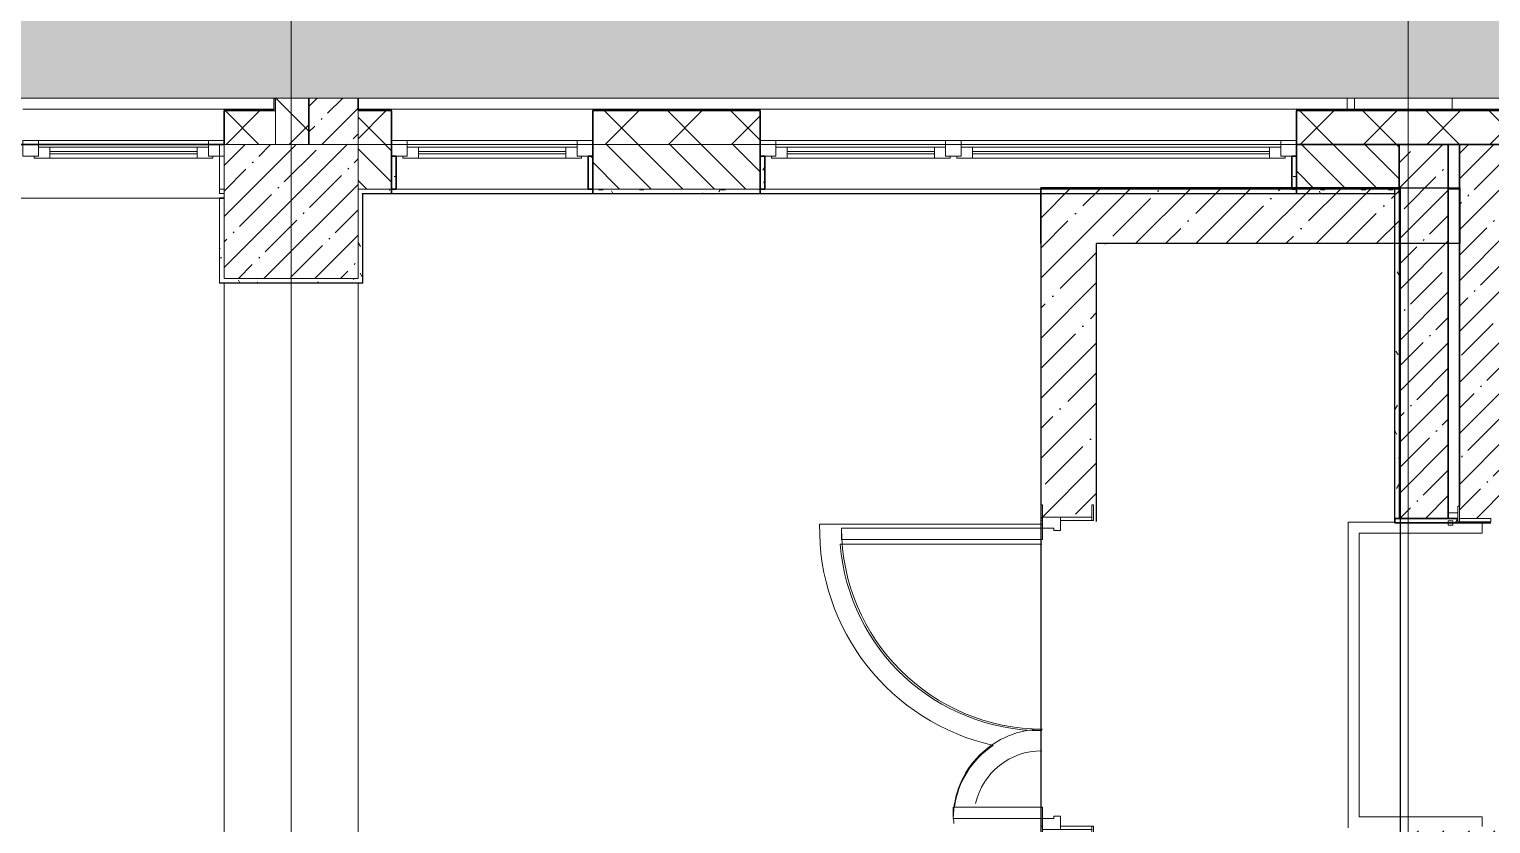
# Model space of a CAD drawing. Header units: millimetres. Extents: x 3914 to 443608, y -156176 to 78197.
# Drawn here: x 347558 to 354100, y -133820 to -130260 of the extents above; entities that cross this region are included whole.
import ezdxf

# ---------------------------------------------------------------- set-up
doc = ezdxf.new("R2010")
doc.units = ezdxf.units.MM
for name, color, linetype, lineweight in [('A-DETL-2', 7, 'Continuous', 5), ('A-DOOR-1', 7, 'Continuous', 5), ('A-FLOR', 7, 'Continuous', 9), ('A-GENM', 7, 'Continuous', 9), ('A-GLAZ', 7, 'Continuous', 9), ('A-GLAZ-1', 7, 'Continuous', 5), ('A-WALL', 7, 'Continuous', 5), ('A-WALL-1', 7, 'Continuous', 35), ('I-WALL', 7, 'Continuous', 5), ('S-COLS', 7, 'Continuous', 9), ('S-COLS-1', 7, 'Continuous', 5), ('Оси', 7, 'Continuous', 9)]:
    doc.layers.add(name, color=color, linetype=linetype, lineweight=lineweight)
for name, color, linetype, lineweight, true_color in [('A-DETL-GENF-3', 7, 'Continuous', 9, 0x696a6b), ('A-DOOR-FRAM-1', 7, 'Continuous', 5, 0xc0c0c0), ('A-WALL-FNSH-1', 9, 'Continuous', 5, 0x808080)]:
    doc.layers.add(name, color=color, linetype=linetype, lineweight=lineweight, true_color=true_color)
pattern_1 = [(45, (315419.7, -145976.68), (-141.4214, 141.4214), []), (135, (315419.7, -145976.68), (-141.4214, -141.4214), [])]
pattern_2 = [(45, (315419.7, -145976.68), (-114.04925, 114.04925), []), (45, (315533.75, -145976.68), (-114.04925, 114.04925), [201.612, -40.322, 6.706, -33.617])]
pattern_3 = [(0, (315419.7, -145976.68), (243.84, 60.96), [20.117, -162.763, 20.117, -162.763, -975.36]), (0, (315419.7, -145976.68), (243.84, 60.96), [-365.76, 20.117, -345.643, 20.117, -162.763, -426.72]), (0, (315419.7, -145976.68), (243.84, 60.96), [-914.4, 20.117, -101.803, 20.117, -284.683]), (120, (315511.14, -145946.2), (-174.71291, 180.69163), [20.117, -162.763, 20.117, -162.763, -975.36]), (120, (315511.14, -145946.2), (-174.71291, 180.69163), [-365.76, 20.117, -345.643, 20.117, -162.763, -426.72]), (120, (315511.14, -145946.2), (-174.71291, 180.69163), [-914.4, 20.117, -101.803, 20.117, -284.683]), (240, (315541.62, -145824.28), (-69.12709, -241.65163), [20.117, -162.763, 20.117, -162.763, -975.36]), (240, (315541.62, -145824.28), (-69.12709, -241.65163), [-365.76, 20.117, -345.643, 20.117, -162.763, -426.72]), (240, (315541.62, -145824.28), (-69.12709, -241.65163), [-914.4, 20.117, -101.803, 20.117, -284.683])]

# ---------------------------------------------------------------- blocks, each defined once
blk = doc.blocks.new('BSC_Колонна _Прямоугольная - 600х600-V547-Объем проектирования 3 этажа')
at = {"layer": 'S-COLS-1'}
h = blk.add_hatch(dxfattribs=at)
h.set_pattern_fill('FP_90', color=256, style=0, pattern_type=2)
h.set_pattern_definition([(45, (-33310, -14900), (-114.04925, 114.04925), []), (45, (-33195.95, -14900), (-114.04925, 114.04925), [201.613, -40.323, 6.706, -33.617])])
h.paths.add_polyline_path([(300, -300), (300, 300), (-300, 300), (-300, -300), (230.3, -300)])
for p, q in [((300, 300), (-300, 300)), ((-300, 300), (-300, -300)), ((300, -300), (300, 300)), ((-300, -300), (300, -300))]:
    blk.add_line(p, q, dxfattribs=at)
blk = doc.blocks.new('Gfhfgtnyfz rhsirf 1 - Gfhfgtnyfz rhsirf 3-21026214-Объем проектирования 3 этажа')
at = {"layer": 'A-GENM'}
for p, q in [((38057.1, 15407.3), (38057.1, 15358)), ((38089.6, 15407.3), (38089.6, 15358)), ((38527.8, 15358), (38527.8, 15407.3)), ((38966.2, 15358), (38966.2, 15407.3)), ((38998.7, 15358), (38998.7, 15407.3))]:
    blk.add_line(p, q, dxfattribs=at)
blk = doc.blocks.new('120_Окно_СКБ_1Ст - 120_Окно_СКБ_1Ст 900х2500_h_-20664874-Объем проектирования 3 этажа')
at = {"layer": 'A-GLAZ'}
for p, q in [((-450, -127), (-450, -57)), ((-450, -57), (-380, -57)), ((-380, -57), (-380, -127)), ((380, -127), (380, -57)), ((380, -57), (450, -57)), ((450, -57), (450, -127)), ((-380, -127), (-450, -127)), ((-380, -127), (-400, -127)), ((-400, -127), (-400, -137)), ((380, -87), (-380, -87)), ((-380, -87), (-380, -127)), ((-330, -137), (-330, -87)), ((330, -137), (330, -87)), ((380, -127), (380, -87)), ((450, -127), (380, -127)), ((400, -127), (380, -127)), ((400, -137), (400, -127)), ((-400, -137), (400, -137)), ((400, -137), (-400, -137))]:
    blk.add_line(p, q, dxfattribs=at)
at = {"layer": 'A-GLAZ-1'}
for p, q in [((450, -57), (-450, -57)), ((-430, -127), (-400, -127)), ((-330, -107), (330, -107)), ((330, -117), (-330, -117)), ((400, -127), (430, -127))]:
    blk.add_line(p, q, dxfattribs=at)
blk = doc.blocks.new('120_Окно_СКБ_1Ст - 120_Окно_СКБ_1Ст_900х2500_h_-20705657-Объем проектирования 3 этажа')
at = {"layer": 'A-GLAZ'}
for p, q in [((-450, -127), (-450, -57)), ((-450, -57), (-380, -57)), ((-380, -57), (-380, -127)), ((380, -127), (380, -57)), ((380, -57), (450, -57)), ((450, -57), (450, -127)), ((-380, -127), (-450, -127)), ((-380, -127), (-400, -127)), ((-400, -127), (-400, -137)), ((380, -87), (-380, -87)), ((-380, -87), (-380, -127)), ((-330, -137), (-330, -87)), ((330, -137), (330, -87)), ((380, -127), (380, -87)), ((450, -127), (380, -127)), ((400, -127), (380, -127)), ((400, -137), (400, -127)), ((-400, -137), (400, -137)), ((400, -137), (-400, -137))]:
    blk.add_line(p, q, dxfattribs=at)
at = {"layer": 'A-GLAZ-1'}
for p, q in [((450, -57), (-450, -57)), ((-430, -127), (-400, -127)), ((-330, -107), (330, -107)), ((330, -117), (-330, -117)), ((400, -127), (450, -127))]:
    blk.add_line(p, q, dxfattribs=at)
blk = doc.blocks.new('120_Окно_СКБ_2Ст - 120_Окно_СКБ_2Ст 2400х2500 _мал створка слева_-22817474-Объем проектирования 3 этажа')
at = {"layer": 'A-GLAZ'}
for p, q in [((-1150, 127), (-1150, 137)), ((-1150, 137), (320, 137)), ((320, 137), (-1150, 137)), ((-1080, 137), (-1080, 87)), ((250, 137), (250, 87)), ((320, 137), (320, 127)), ((350, 127), (350, 137)), ((350, 137), (1150, 137)), ((1150, 137), (350, 137)), ((420, 137), (420, 87)), ((1080, 137), (1080, 87)), ((1150, 137), (1150, 127)), ((-1130, 127), (-1200, 127)), ((-1200, 127), (-1200, 57)), ((-1130, 127), (-1150, 127)), ((-1130, 57), (-1130, 127)), ((-1130, 87), (-1130, 127)), ((300, 87), (-1130, 87)), ((370, 127), (300, 127)), ((300, 127), (300, 57)), ((300, 127), (300, 87)), ((320, 127), (300, 127)), ((370, 127), (350, 127)), ((370, 57), (370, 127)), ((370, 87), (370, 127)), ((1130, 87), (370, 87)), ((1200, 127), (1130, 127)), ((1130, 127), (1130, 57)), ((1130, 127), (1130, 87)), ((1150, 127), (1130, 127)), ((1200, 57), (1200, 127)), ((-1200, 57), (-1130, 57)), ((300, 57), (370, 57)), ((1130, 57), (1200, 57))]:
    blk.add_line(p, q, dxfattribs=at)
at = {"layer": 'A-GLAZ-1'}
for p, q in [((-1180, 127), (-1150, 127)), ((250, 117), (-1080, 117)), ((-1080, 107), (250, 107)), ((320, 127), (350, 127)), ((1080, 117), (420, 117)), ((420, 107), (1080, 107)), ((1150, 127), (1180, 127)), ((1200, 57), (-1200, 57))]:
    blk.add_line(p, q, dxfattribs=at)
blk = doc.blocks.new('110_Дверь_СКБ_2Ст - Д-2 1450x2100h_Лестничная клетка EIS60-31576737-Объем проектирования 2 этажа')
at = {"layer": 'A-DOOR-1'}
for p, q in [((-637.5, 1010), (-637.5, 110)), ((-587.5, 1010), (-637.5, 1010)), ((-587.5, 110), (-587.5, 1010)), ((662.5, 510), (612.5, 510)), ((612.5, 510), (612.5, 110)), ((662.5, 110), (662.5, 510)), ((-637.5, 110), (-587.5, 110)), ((612.5, 110), (662.5, 110))]:
    blk.add_line(p, q, dxfattribs=at)
for centre, radius, start, end in [((-637.5, 110), 900, 0, 90), ((662.5, 110), 400, 90, 180)]:
    blk.add_arc(centre, radius, start, end, dxfattribs=at)
at = {"layer": 'A-DOOR-FRAM-1'}
for p, q in [((-672.5, 118), (-742.5, 118)), ((-742.5, 118), (-742.5, 110)), ((-742.5, 110), (-672.5, 110)), ((-637.5, 110), (-687.5, 110)), ((-687.5, 110), (-687.5, 30)), ((-672.5, 110), (-672.5, 118)), ((-637.5, 60), (-637.5, 110)), ((662.5, 110), (662.5, 60)), ((712.5, 110), (662.5, 110)), ((767.5, 118), (697.5, 118)), ((697.5, 118), (697.5, 110)), ((697.5, 110), (767.5, 110)), ((712.5, 30), (712.5, 110)), ((767.5, 110), (767.5, 118)), ((-687.5, 30), (-627.5, 30)), ((-672.5, 30), (-687.5, 30)), ((-687.5, 30), (-687.5, -110)), ((-672.5, -110), (-672.5, 30)), ((-627.5, 60), (-637.5, 60)), ((-627.5, 30), (-627.5, 60)), ((662.5, 60), (652.5, 60)), ((652.5, 60), (652.5, 30)), ((652.5, 30), (712.5, 30)), ((712.5, 30), (697.5, 30)), ((697.5, 30), (697.5, -110)), ((712.5, -110), (712.5, 30)), ((-672.5, -110), (-742.5, -110)), ((-742.5, -110), (-742.5, -118)), ((-742.5, -118), (-672.5, -118)), ((-687.5, -110), (-672.5, -110)), ((-672.5, -118), (-672.5, -110)), ((697.5, -110), (712.5, -110)), ((767.5, -110), (697.5, -110)), ((697.5, -110), (697.5, -118)), ((697.5, -118), (767.5, -118)), ((767.5, -118), (767.5, -110))]:
    blk.add_line(p, q, dxfattribs=at)

msp = doc.modelspace()

# ---------------------------------------------------------------- hatches: boundary and pattern name
at = {"linetype": 'ByBlock', "ltscale": 0.5}
h = msp.add_hatch(dxfattribs=at)
h.set_pattern_fill('ANSI35', color=256, scale=30)
h.set_pattern_definition([(45, (166685.7, -145970.69), (-134.70384, 134.70384), []), (45, (166820.4, -145970.69), (-134.70384, 134.70384), [238.125, -47.625, 0, -47.625])])
h.paths.add_polyline_path([(352335, -131220.7), (353695, -131220.7), (353695, -130970.7), (352085, -130970.7), (352085, -131220.7), (352085, -132465.2), (352335, -132465.2)])
at = {"layer": 'A-DETL-GENF-3'}
msp.add_hatch(color=256, dxfattribs=at).paths.add_polyline_path([(369438.8, -134076.7), (381579.7, -134076.7), (381579.7, -133676.7), (381939.3, -133676.7), (381939.3, -118636.6), (357339.3, -118636.6), (357339.3, -122096.6), (349339.3, -122096.6), (349339.3, -118576.6), (315199.7, -118576.6), (315199.7, -130569.4), (357799.7, -130569.4), (357799.7, -133676.7), (358199.7, -133676.7), (358199.7, -134076.7), (367329.7, -134076.7)])
at = {"layer": 'A-WALL'}
h = msp.add_hatch(dxfattribs=at)
h.set_pattern_fill('FP_24', color=256, style=0, pattern_type=2)
h.set_pattern_definition(pattern_1)
h.paths.add_polyline_path([(353927.5, -130776.7), (357579.7, -130776.7), (357579.7, -130626.7), (353229.7, -130626.7), (353229.7, -130776.7), (353689.7, -130776.7)])
h.paths.add_polyline_path([(329735, -130776.7), (347529.7, -130776.7), (347529.7, -130626.7), (341030, -130627.7), (341030, -130688.7), (341023, -130691.7), (339857, -130691.7), (339850, -130688.7), (339850, -130626.7), (335209.7, -130627.7), (335209.7, -130688.7), (335202.7, -130691.7), (334436.7, -130691.7), (334429.7, -130688.7), (334429.7, -130626.7), (330202.7, -130627.7), (330202.7, -130688.7), (330195.7, -130691.7), (330029.7, -130691.7), (330022.7, -130688.7), (330022.7, -130626.7), (328279.7, -130626.7), (328279.7, -130776.7), (329729.7, -130776.7)])
h.paths.add_polyline_path([(315309.7, -130776.7), (322179.7, -130776.7), (322179.7, -130626.7), (315459.7, -130626.7), (315459.7, -130683.7), (315309.7, -130683.7)])
h.paths.add_polyline_path([(349049.7, -130776.7), (349179.7, -130776.7), (349179.7, -130626.7), (349029.7, -130626.7), (349029.7, -130776.7)])
h.paths.add_polyline_path([(325179.7, -130776.7), (325179.7, -130626.7), (324579.7, -130626.7), (324579.7, -130776.7)])
h.paths.add_polyline_path([(350079.7, -130776.7), (350829.7, -130776.7), (350829.7, -130626.7), (350079.7, -130626.7)])
h.paths.add_polyline_path([(323679.7, -130776.7), (323679.7, -130626.7), (323079.7, -130626.7), (323079.7, -130776.7)])
h.paths.add_polyline_path([(348429.7, -130776.7), (348659.7, -130776.7), (348659.7, -130626.7), (348429.7, -130626.7), (348429.7, -130758.7)])
h = msp.add_hatch(dxfattribs=at)
h.set_pattern_fill('FP_2', color=256, style=0, pattern_type=2)
h.set_pattern_definition([(135, (315419.7, -145976.68), (-70.71068, -70.71068), [])])
h.paths.add_polyline_path([(353670.6, -130976.7), (353689.7, -130976.7), (353689.7, -130776.7), (353229.7, -130776.7), (353229.7, -130976.7), (353669.7, -130976.7)])
h.paths.add_polyline_path([(349029.7, -130976.7), (349179.7, -130976.7), (349179.7, -130776.7), (349029.7, -130776.7), (349029.7, -130976.6)])
h.paths.add_polyline_path([(350079.7, -130976.7), (350829.7, -130976.7), (350829.7, -130776.7), (350079.7, -130776.7), (350079.7, -130960.1)])
at = {"layer": 'I-WALL'}
h = msp.add_hatch(dxfattribs=at)
h.set_pattern_fill('FP_24', color=256, style=0, pattern_type=2)
h.set_pattern_definition(pattern_1)
h.paths.add_polyline_path([(348659.7, -130776.7), (348809.7, -130776.7), (348809.7, -130569.4), (348659.7, -130569.4), (348659.7, -130626.7)])
h = msp.add_hatch(dxfattribs=at)
h.set_pattern_fill('FP_1', color=256, style=0, pattern_type=2)
h.set_pattern_definition(pattern_2)
h.paths.add_polyline_path([(348809.7, -130776.7), (349029.7, -130776.7), (349029.7, -130569.4), (348809.7, -130569.4), (348809.7, -130618.7)])
h = msp.add_hatch(dxfattribs=at)
h.set_pattern_fill('FP_191', color=256, style=0, pattern_type=2)
h.set_pattern_definition(pattern_3)
h.paths.add_polyline_path([(349179.7, -130976.7), (349199.7, -130976.7), (349199.7, -130828.7), (349179.7, -130828.7), (349179.7, -130960.1)])
h = msp.add_hatch(dxfattribs=at)
h.set_pattern_fill('FP_191', color=256, style=0, pattern_type=2)
h.set_pattern_definition(pattern_3)
h.paths.add_polyline_path([(350059.7, -130976.7), (350079.7, -130976.7), (350079.7, -130828.7), (350059.7, -130828.7), (350059.7, -130960.1)])
h = msp.add_hatch(dxfattribs=at)
h.set_pattern_fill('FP_191', color=256, style=0, pattern_type=2)
h.set_pattern_definition(pattern_3)
h.paths.add_polyline_path([(350829.7, -130976.7), (350849.7, -130976.1), (350849.7, -130828.7), (350829.7, -130828.7), (350829.7, -130960.1)])
h = msp.add_hatch(dxfattribs=at)
h.set_pattern_fill('FP_191', color=256, style=0, pattern_type=2)
h.set_pattern_definition(pattern_3)
h.paths.add_polyline_path([(353229.7, -130976.7), (353229.7, -130828.7), (353209.7, -130828.7), (353209.7, -130976.7)])
h = msp.add_hatch(dxfattribs=at)
h.set_pattern_fill('FP_1', color=256, style=0, pattern_type=2)
h.set_pattern_definition(pattern_2)
h.paths.add_polyline_path([(353909.7, -134776.7), (353909.7, -133851.7), (353689.7, -133851.7), (353689.7, -134776.7)])
h.paths.add_polyline_path([(353909.7, -132451.7), (353909.7, -130776.7), (353689.7, -130776.7), (353689.7, -132451.7)])
h = msp.add_hatch(dxfattribs=at)
h.set_pattern_fill('FP_1', color=256, style=0, pattern_type=2)
h.set_pattern_definition(pattern_2)
h.paths.add_polyline_path([(353959.7, -135746.7), (354179.7, -135746.7), (354179.7, -133851.7), (353959.7, -133851.7), (353959.7, -135699.9)])
h.paths.add_polyline_path([(354179.7, -132451.7), (354179.7, -130776.7), (353959.7, -130776.7), (353959.7, -132451.7), (354129.7, -132451.7)])
h = msp.add_hatch(dxfattribs=at)
h.set_pattern_fill('FP_191', color=256, style=0, pattern_type=2)
h.set_pattern_definition(pattern_3)
h.paths.add_polyline_path([(348409.7, -131396.7), (348429.7, -131396.7), (348429.7, -131016.7), (348409.7, -131016.7), (348409.7, -131376.7)])
h = msp.add_hatch(dxfattribs=at)
h.set_pattern_fill('FP_191', color=256, style=0, pattern_type=2)
h.set_pattern_definition(pattern_3)
h.paths.add_polyline_path([(349049.7, -131376.7), (349048.7, -130996.7), (349029.7, -130976.7), (349029.7, -131376.7)])
h.paths.add_polyline_path([(349049.7, -130996.7), (349049.7, -130976.7), (349029.7, -130976.7), (349041.8, -130988.8)])
h = msp.add_hatch(dxfattribs=at)
h.set_pattern_fill('FP_191', color=256, style=0, pattern_type=2)
h.set_pattern_definition(pattern_3)
h.paths.add_polyline_path([(349049.8, -130996.7), (349179.7, -130996.7), (349179.7, -130976.7), (349049.7, -130976.7), (349049.7, -130996.7)])
h.paths.add_polyline_path([(353689.7, -130976.7), (353669.7, -130996.7), (353689.7, -130996.7), (353689.7, -130986.2)])
h.paths.add_polyline_path([(353668.7, -130996.7), (353686.7, -130976.7), (353229.7, -130976.7), (353229.7, -130996.7)])
h.paths.add_polyline_path([(350079.7, -130996.7), (350829.7, -130996.7), (350829.7, -130976.7), (350079.7, -130976.7), (350079.7, -130981.1)])
h = msp.add_hatch(dxfattribs=at)
h.set_pattern_fill('FP_191', color=256, style=0, pattern_type=2)
h.set_pattern_definition(pattern_3)
h.paths.add_polyline_path([(353689.7, -134776.7), (353689.7, -133851.7), (353669.7, -133851.7), (353670.7, -134756.7)])
h.paths.add_polyline_path([(353669.7, -134776.7), (353689.7, -134776.7), (353669.7, -134756.7)])
h.paths.add_polyline_path([(353689.7, -132451.7), (353689.7, -130996.7), (353669.7, -130996.7), (353669.7, -132451.7), (353678.5, -132451.7)])
h = msp.add_hatch(dxfattribs=at)
h.set_pattern_fill('FP_191', color=256, style=0, pattern_type=2)
h.set_pattern_definition(pattern_3)
h.paths.add_polyline_path([(349009.5, -131396.7), (349049.7, -131396.7), (349049.7, -131376.7), (348429.7, -131376.7), (348431.5, -131396.7), (348771.1, -131396.7)])
h = msp.add_hatch(dxfattribs=at)
h.set_pattern_fill('FP_191', color=256, style=0, pattern_type=2)
h.set_pattern_definition(pattern_3)
h.paths.add_polyline_path([(353959.7, -132471.7), (354099.7, -132471.7), (354099.7, -132466.7), (353951.7, -132466.7), (353951.7, -132451.7), (353669.7, -132451.7), (353669.7, -132471.7), (353956.6, -132471.7)])

# ---------------------------------------------------------------- linework, layer by layer
at = {"linetype": 'ByBlock', "ltscale": 0.5}
for points in [[(352085, -133845.7), (352085, -135740.7), (353695, -135740.7), (353695, -130970.7), (352085, -130970.7), (352085, -132465.2)], [(352335, -130970.7), (352085, -130970.7), (352085, -132465.2)], [(352085, -131220.7), (352085, -131220.7), (352085, -130970.7), (353960.9, -130970.7), (353960.9, -131220.7), (352335, -131220.7)], [(352335, -132465.2), (352335, -131220.7)]]:
    msp.add_lwpolyline(points, dxfattribs=at)
msp.add_lwpolyline([(353695, -130970.7), (352085, -130970.7), (352085, -135740.7), (353695, -135740.7)], close=True)
at = {"layer": 'A-DETL-2'}
msp.add_line((315199.7, -130569.4), (357799.7, -130569.4), dxfattribs=at)
at = {"layer": 'A-DOOR-FRAM-1'}
for p, q in [((353959.7, -132396.7), (353951.7, -132396.7)), ((353951.7, -132396.7), (353951.7, -132466.7)), ((353959.7, -132466.7), (353959.7, -132396.7)), ((353951.7, -132466.7), (353959.7, -132466.7)), ((354099.7, -132451.7), (353959.7, -132451.7)), ((353959.7, -132451.7), (353959.7, -132466.7)), ((353959.7, -132466.7), (354099.7, -132466.7)), ((354099.7, -132466.7), (354099.7, -132451.7))]:
    msp.add_line(p, q, dxfattribs=at)
at = {"layer": 'A-FLOR'}
for p, q in [((347200.9, -131016.7), (348408.7, -131016.7)), ((348409.7, -130976.7), (348429.7, -130976.7)), ((348409.7, -131016.7), (348409.7, -131396.7)), ((349049.7, -130996.7), (353668.7, -130996.7)), ((353669.7, -130996.7), (353669.7, -132426.7)), ((353909.7, -130976.7), (353959.7, -130976.7)), ((348409.7, -131396.7), (349049.7, -131396.7)), ((348429.7, -137279.8), (348429.7, -131396.7)), ((349029.7, -131396.7), (349029.7, -138056.7)), ((353461.1, -133838.1), (353461.1, -132468.1)), ((353461.1, -132468.1), (353669.7, -132468.1)), ((353909.7, -132426.7), (353951.7, -132426.7)), ((354061.1, -132471.7), (354061.1, -132518.1)), ((352090.5, -132477.6), (351095.7, -132477.6)), ((354061.1, -132518.1), (353511.1, -132518.1)), ((353511.1, -132518.1), (353511.1, -133788.1)), ((351188.2, -132567.6), (352090.5, -132567.6)), ((353511.1, -133788.1), (354061.1, -133788.1)), ((354061.1, -133788.1), (354061.1, -133831.7))]:
    msp.add_line(p, q, dxfattribs=at)
for centre, radius, start, end in [((352090.5, -132497.5), 995, 178.8489, 257.32946), ((352090.5, -132497.5), 995, 178.8489, 257.32946), ((352090.5, -132497.5), 905, 184.43687, 270), ((352090.5, -132497.5), 905, 184.43687, 270), ((352090.5, -133797.5), 395, 123.54048, 172.44578), ((352090.5, -133797.5), 395, 123.54048, 172.44578), ((352090.5, -133797.5), 305, 90, 166.9573), ((352090.5, -133797.5), 305, 90, 166.9573), ((352090.5, -133797.5), 395, 179.72597, 183.07201), ((352090.5, -133797.5), 395, 179.72597, 183.07201)]:
    msp.add_arc(centre, radius, start, end, dxfattribs=at)
at = {"layer": 'A-WALL'}
for p, q in [((348654.7, -130626.7), (348654.7, -130569.4)), ((348659.7, -130569.4), (348659.7, -130776.7)), ((347529.7, -130618.7), (348429.7, -130618.7)), ((348652.7, -130623.7), (348429.7, -130623.7)), ((348659.7, -130626.7), (348429.7, -130626.7)), ((348652.7, -130618.7), (348652.7, -130626.7)), ((349179.7, -130623.7), (349029.7, -130623.7)), ((349029.7, -130623.7), (349029.7, -130776.7)), ((349179.7, -130626.7), (349029.7, -130626.7)), ((349179.7, -130618.7), (350079.7, -130618.7)), ((350829.7, -130623.7), (350079.7, -130623.7)), ((350829.7, -130626.7), (350079.7, -130626.7)), ((350829.7, -130618.7), (353229.7, -130618.7)), ((357349.7, -130623.7), (353229.7, -130623.7)), ((357579.7, -130626.7), (353229.7, -130626.7)), ((350829.7, -130776.7), (349029.7, -130776.7)), ((349179.7, -130776.7), (349029.7, -130776.7)), ((350829.7, -130776.7), (350079.7, -130776.7)), ((353689.7, -130776.7), (353229.7, -130776.7)), ((349179.7, -130976.7), (349029.7, -130976.7)), ((350079.7, -130976.7), (350829.7, -130976.7)), ((353229.7, -130976.7), (353689.7, -130976.7)), ((353669.7, -130996.7), (353668.7, -130996.7)), ((353689.7, -130996.7), (353689.7, -132451.7))]:
    msp.add_line(p, q, dxfattribs=at)
at = {"layer": 'A-WALL-1'}
for p, q in [((348809.7, -130569.4), (348809.7, -130776.7)), ((349029.7, -130623.7), (349029.7, -130569.4)), ((348429.7, -130626.7), (348429.7, -130776.7)), ((349179.7, -130996.7), (349179.7, -130626.7)), ((350079.7, -130626.7), (350079.7, -130996.7)), ((350829.7, -130996.7), (350829.7, -130626.7)), ((353229.7, -130626.7), (353229.7, -130996.7)), ((346029.7, -130776.7), (348429.7, -130776.7)), ((349199.7, -130828.7), (349179.7, -130828.7)), ((349199.7, -130976.7), (349199.7, -130828.7)), ((350059.7, -130828.7), (350059.7, -130976.7)), ((350079.7, -130828.7), (350059.7, -130828.7)), ((350849.7, -130828.7), (350829.7, -130828.7)), ((350849.7, -130976.7), (350849.7, -130828.7)), ((353229.7, -130828.7), (353209.7, -130828.7)), ((353209.7, -130828.7), (353209.7, -130976.7)), ((353229.7, -130776.7), (357579.7, -130776.7)), ((353689.7, -130996.7), (353689.7, -130776.7)), ((353909.7, -132451.7), (353909.7, -130776.7)), ((353959.7, -130776.7), (353959.7, -132396.7)), ((348429.7, -131016.7), (348409.7, -131016.7)), ((349049.7, -130997.7), (349049.7, -130996.7)), ((349179.7, -130976.7), (349199.7, -130976.7)), ((350059.7, -130976.7), (350079.7, -130976.7)), ((350829.7, -130976.7), (350849.7, -130976.7)), ((353209.7, -130976.7), (353229.7, -130976.7)), ((353669.7, -132451.7), (353909.7, -132451.7)), ((353951.7, -132451.7), (353669.7, -132451.7)), ((353669.7, -132451.7), (353669.7, -132471.7)), ((353669.7, -132471.7), (354099.7, -132471.7))]:
    msp.add_line(p, q, dxfattribs=at)
at = {"layer": 'A-WALL-FNSH-1'}
for p, q in [((348652.7, -130569.4), (348652.7, -130618.7)), ((348652.7, -130618.7), (348429.7, -130618.7)), ((348429.7, -130618.7), (348429.7, -130626.7)), ((349179.7, -130618.7), (349029.7, -130618.7)), ((349179.7, -130626.7), (349179.7, -130618.7)), ((350829.7, -130618.7), (350079.7, -130618.7)), ((350079.7, -130618.7), (350079.7, -130626.7)), ((350829.7, -130626.7), (350829.7, -130618.7)), ((357329.7, -130618.7), (353229.7, -130618.7)), ((353229.7, -130618.7), (353229.7, -130626.7)), ((348408.7, -130828.7), (348408.7, -130976.7)), ((348409.7, -130828.7), (348408.7, -130828.7)), ((348409.7, -130976.7), (348409.7, -130828.7)), ((349200.7, -130828.7), (349199.7, -130828.7)), ((349200.7, -130976.7), (349200.7, -130828.7)), ((350058.7, -130828.7), (350058.7, -130976.7)), ((350059.7, -130828.7), (350058.7, -130828.7)), ((350850.7, -130828.7), (350849.7, -130828.7)), ((350850.7, -130976.7), (350850.7, -130828.7)), ((353209.7, -130828.7), (353208.7, -130828.7)), ((353208.7, -130828.7), (353208.7, -130976.7)), ((348408.7, -130976.7), (348409.7, -130976.7)), ((348409.7, -131016.7), (348408.7, -131016.7)), ((348408.7, -131017.7), (348408.7, -131397.7)), ((349049.7, -130997.7), (349049.7, -131396.7)), ((349050.7, -130997.7), (349179.7, -130997.7)), ((349050.7, -131397.7), (349050.7, -130997.7)), ((349179.7, -130997.7), (349179.7, -130996.7)), ((349199.7, -130976.7), (349200.7, -130976.7)), ((350058.7, -130976.7), (350059.7, -130976.7)), ((350079.7, -130996.7), (350079.7, -130997.7)), ((350079.7, -130997.7), (350829.7, -130997.7)), ((350829.7, -130997.7), (350829.7, -130996.7)), ((350849.7, -130976.7), (350850.7, -130976.7)), ((353208.7, -130976.7), (353209.7, -130976.7)), ((353229.7, -130996.7), (353229.7, -130997.7)), ((353229.7, -130997.7), (353668.7, -130997.7)), ((353668.7, -130976.7), (353668.7, -130996.7)), ((353668.7, -130997.7), (353668.7, -132451.7)), ((353669.7, -132451.7), (353669.7, -130976.7)), ((348408.7, -131397.7), (349050.7, -131397.7)), ((353668.7, -132451.7), (353669.7, -132451.7)), ((353669.7, -132471.7), (353669.7, -132472.7)), ((353669.7, -132472.7), (354099.7, -132472.7)), ((353929.2, -132462.7), (353909.2, -132462.7)), ((353909.2, -132462.7), (353909.2, -132482.7)), ((353929.2, -132482.7), (353929.2, -132462.7)), ((353909.2, -132482.7), (353929.2, -132482.7))]:
    msp.add_line(p, q, dxfattribs=at)
at = {"layer": 'I-WALL'}
for p, q in [((348409.7, -130828.7), (348409.7, -130776.7)), ((348409.7, -130828.7), (348429.7, -130828.7)), ((350829.7, -130776.7), (353229.7, -130776.7)), ((348408.7, -131017.7), (347529.7, -131017.7)), ((348408.7, -131016.7), (348408.7, -131017.7)), ((348409.7, -130996.7), (348409.7, -130976.7)), ((348429.7, -130976.7), (348409.7, -130976.7)), ((348409.7, -130996.7), (348429.7, -130996.7)), ((350079.7, -130996.7), (349179.7, -130996.7)), ((350079.7, -130997.7), (349179.7, -130997.7)), ((349199.7, -130976.7), (350059.7, -130976.7)), ((353229.7, -130996.7), (350829.7, -130996.7)), ((353229.7, -130997.7), (350829.7, -130997.7)), ((350849.7, -130976.7), (353209.7, -130976.7))]:
    msp.add_line(p, q, dxfattribs=at)
at = {"layer": 'Оси'}
for points in [[(348729.7, -147882.9), (348729.7, -142882.9), (348729.7, -123578.6), (348729.7, -118578.6)], [(353729.7, -147882.9), (353729.7, -142882.9), (353729.7, -127199), (353729.7, -122199)]]:
    msp.add_lwpolyline(points, dxfattribs=at)

# ---------------------------------------------------------------- block references
at = {"layer": 'A-DOOR-1', "xscale": -1, "rotation": 90.00000000000007}
msp.add_blockref('110_Дверь_СКБ_2Ст - Д-2 1450x2100h_Лестничная клетка EIS60-31576737-Объем проектирования 2 этажа', (352203.9, -133133.2), dxfattribs=at)
at = {"layer": 'A-GENM'}
msp.add_blockref('Gfhfgtnyfz rhsirf 1 - Gfhfgtnyfz rhsirf 3-21026214-Объем проектирования 3 этажа', (315399.7, -145976.7), dxfattribs=at)
at = {"layer": 'A-GLAZ', "color": 3}
for name, p in [('120_Окно_СКБ_1Ст - 120_Окно_СКБ_1Ст_900х2500_h_-20705657-Объем проектирования 3 этажа', (347979.7, -130701.7)), ('120_Окно_СКБ_1Ст - 120_Окно_СКБ_1Ст 900х2500_h_-20664874-Объем проектирования 3 этажа', (349629.7, -130701.7))]:
    msp.add_blockref(name, p, dxfattribs=at)
at = {"layer": 'A-GLAZ', "color": 3, "rotation": 180}
msp.add_blockref('120_Окно_СКБ_2Ст - 120_Окно_СКБ_2Ст 2400х2500 _мал створка слева_-22817474-Объем проектирования 3 этажа', (352029.7, -130701.7), dxfattribs=at)
at = {"layer": 'S-COLS'}
msp.add_blockref('BSC_Колонна _Прямоугольная - 600х600-V547-Объем проектирования 3 этажа', (348729.7, -131076.7), dxfattribs=at)

doc.saveas('drawing.dxf')
